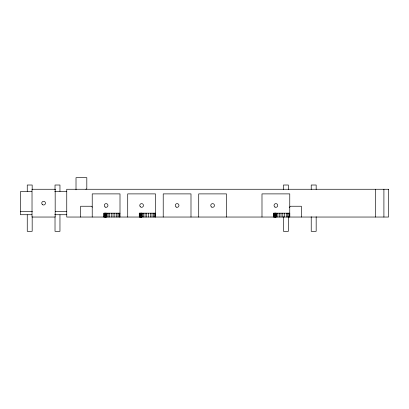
<?xml version="1.0" encoding="UTF-8"?>
<svg xmlns="http://www.w3.org/2000/svg" width="409" height="409" viewBox="0 0 409 409"><rect width="100%" height="100%" fill="white"/><g stroke="black" fill="none" stroke-linecap="round" stroke-linejoin="round"><path stroke-width="0.61" d="M85.936 189.367L86.815 188.488L86.815 177.685L76.013 177.685L76.013 189.817M289.219 207.557L290.543 206.238L301.346 206.238L301.346 217.041M31.866 191.576L20.45 191.576L20.45 214.725L31.866 214.725M54.699 191.576L66.754 191.576M20.45 211.637L32.398 211.637M55.276 211.637L66.754 211.637M120.001 213.181L103.774 213.181L103.774 217.041M155.497 213.181L139.27 213.181L139.27 217.041M54.699 214.725L66.754 214.725M92.327 207.118L91.447 206.238L80.645 206.238L80.645 217.041M383.908 189.26L383.908 217.041M375.431 189.26L375.431 217.041M316.167 189.454L316.167 185.016L311.223 185.016L311.223 189.454M316.167 216.729L316.167 231.315L311.223 231.315L311.223 216.729M289.516 213.181L289.516 217.041M288.82 213.181L288.82 217.041M288.376 189.454L288.376 185.016L283.452 185.016L283.452 189.454M288.376 216.729L288.376 231.315L283.452 231.315L283.452 216.729M287.716 213.181L287.716 217.041M286.28 213.181L286.28 217.041M284.603 213.181L284.603 217.041M282.808 213.181L282.808 217.041M281.009 213.181L281.009 217.041M279.337 213.181L279.337 217.041M277.895 213.181L277.895 217.041M276.791 213.181L276.791 217.041M276.101 213.181L276.101 217.041M275.845 213.181L275.86 217.041M275.784 213.181L275.784 217.041M275.686 213.181L275.686 217.041M275.554 213.181L275.554 217.041M275.385 213.181L275.385 217.041M275.185 213.181L275.185 217.041M274.955 213.181L274.955 217.041M274.705 213.181L274.705 217.041M274.434 213.181L274.434 217.041M274.148 213.181L274.148 217.041M273.851 213.181L273.851 217.041M273.549 217.041L273.549 213.181L289.771 213.181L289.751 217.041L289.771 193.892L261.99 193.892L261.99 217.041M226.494 217.041L226.494 193.892L198.713 193.892L198.713 217.041M190.993 217.041L190.993 193.892L163.217 193.892L163.217 217.041M155.497 217.041L155.497 193.892L127.715 193.892L127.715 217.041M155.241 213.181L155.241 217.041M154.546 213.181L154.546 217.041M153.441 213.181L153.441 217.041M152.005 213.181L152.005 217.041M150.328 213.181L150.328 217.041M148.533 213.181L148.533 217.041M146.734 213.181L146.734 217.041M145.057 213.181L145.057 217.041M143.62 213.181L143.62 217.041M142.516 213.181L142.516 217.041M141.821 213.181L141.821 217.041M141.586 213.181L141.586 217.041M141.509 213.181L141.565 217.041M141.412 213.181L141.412 217.041M141.279 213.181L141.279 217.041M141.11 213.181L141.11 217.041M140.911 213.181L140.911 217.041M140.681 213.181L140.681 217.041M140.43 213.181L140.43 217.041M140.159 213.181L140.159 217.041M139.873 213.181L139.873 217.041M139.576 213.181L139.576 217.041M120.001 217.041L120.001 193.892L92.219 193.892L92.219 217.041M119.74 213.181L119.74 217.041M119.05 213.181L119.05 217.041M117.945 213.181L117.945 217.041M116.504 213.181L116.504 217.041M114.832 213.181L114.832 217.041M113.032 213.181L113.032 217.041M111.238 213.181L111.238 217.041M109.561 213.181L109.561 217.041M108.124 213.181L108.124 217.041M107.02 213.181L107.02 217.041M106.325 213.181L106.325 217.041M106.089 213.181L106.089 217.041M106.008 213.181L106.008 217.041M105.911 213.181L105.911 217.041M105.778 213.181L105.778 217.041M105.609 213.181L105.609 217.041M105.41 213.181L105.41 217.041M105.185 213.181L105.185 217.041M104.929 213.181L104.929 217.041M104.658 213.181L104.658 217.041M104.372 213.181L104.372 217.041M104.075 213.181L104.075 217.041M59.959 191.356L59.959 185.016L55.021 185.016L55.021 189.454M59.959 214.827L59.959 231.315L55.021 231.315L55.021 216.729M32.173 189.454L32.173 185.016L27.25 185.016L27.25 191.356M32.173 216.729L32.173 231.315L27.25 231.315L27.25 214.827M55.174 189.26L32.025 189.26L32.025 217.041L55.174 217.041L55.174 189.26M388.55 189.26L66.754 189.26L66.754 217.041L388.55 217.041L388.55 189.26M274.955 207.066A1.851 1.851 0 0 0 277.737 205.466A1.851 1.851 0 0 0 274.955 203.861A1.851 1.851 0 0 0 274.955 207.066M42.674 204.756A1.851 1.851 0 0 0 45.455 203.15A1.851 1.851 0 0 0 42.674 201.545A1.851 1.851 0 0 0 42.674 204.756M211.678 207.066A1.851 1.851 0 0 0 214.454 205.466A1.851 1.851 0 0 0 211.678 203.861A1.851 1.851 0 0 0 211.678 207.066M105.185 207.066A1.851 1.851 0 0 0 107.961 205.466A1.851 1.851 0 0 0 105.185 203.861A1.851 1.851 0 0 0 105.185 207.066M140.297 206.775A1.851 1.851 0 0 0 143.395 205.942A1.851 1.851 0 0 0 141.125 203.677A1.851 1.851 0 0 0 140.297 206.775M176.177 207.066A1.851 1.851 0 0 0 178.958 205.466A1.851 1.851 0 0 0 176.177 203.861A1.851 1.851 0 0 0 176.177 207.066"/></g></svg>
